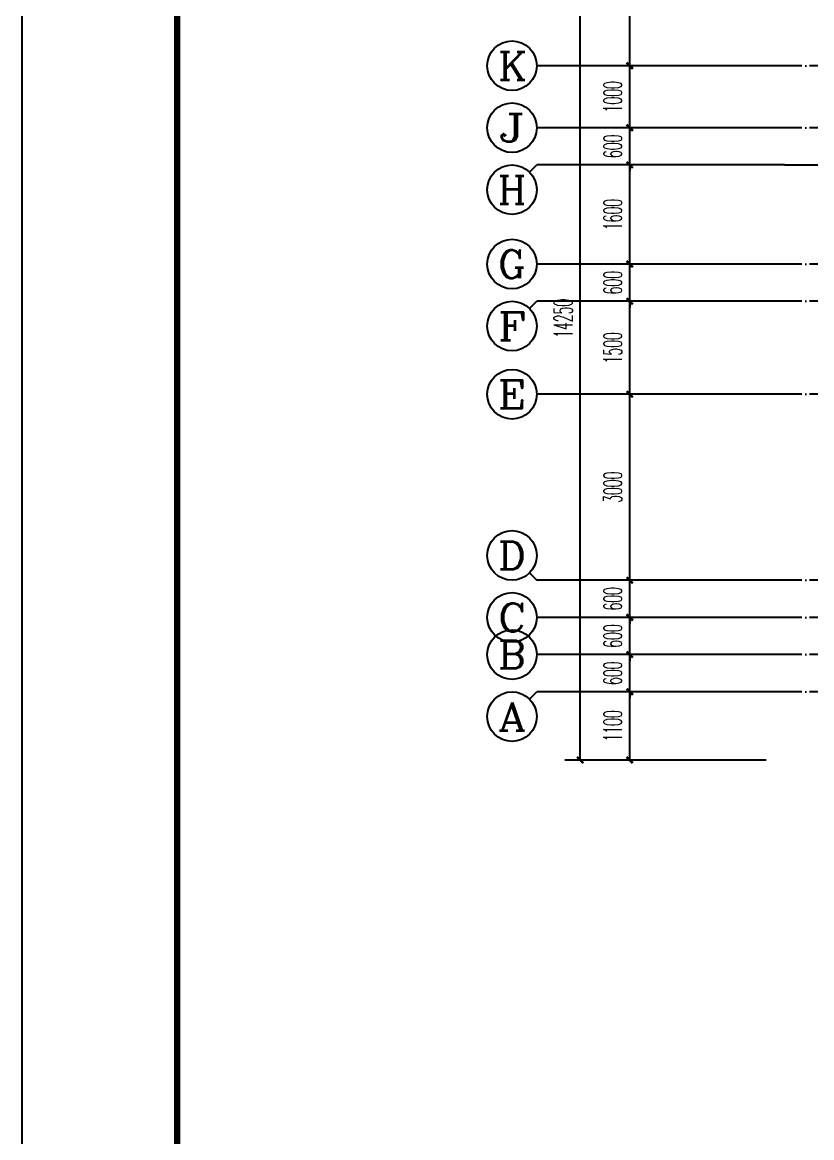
# Model space of a CAD drawing. Extents: x 27938 to 1507990, y 110129 to 923079.
# Drawn here: x 813614 to 826353, y 202214 to 220208 of the extents above; entities that cross this region are included whole.
import ezdxf
from ezdxf.enums import TextEntityAlignment as Align

# ---------------------------------------------------------------- set-up
doc = ezdxf.new("R2010")
doc.units = 0
doc.header["$LTSCALE"] = 1000
doc.header["$MEASUREMENT"] = 0
doc.linetypes.add('DOTE', pattern=[2.4200000000000004, 2, -0.2, 0.02, -0.2])
for name, color, linetype in [('----建筑底图', 8, 'Continuous'), ('AXIS', 3, 'Continuous'), ('AXIS_TEXT', 7, 'Continuous'), ('DOTE', 1, 'Continuous'), ('图框', 140, 'Continuous')]:
    doc.layers.add(name, color=color, linetype=linetype)
doc.layers.add('yichutu', color=7, linetype='Continuous', true_color=0xffffff, plot=False)
doc.styles.add('_TCH_AXIS', font='COMPLEX', dxfattribs={"bigfont": 'GBCBIG'})
doc.styles.add('_TCH_DIM_T3', font='SIMPLEX.shx', dxfattribs={"width": 0.4941176470588236, "bigfont": 'GBCBIG.shx'})
doc.styles.add('COMPLEX', font='COMPLEX')
doc.dimstyles.new('_TCH_ARCH&&100', dxfattribs={"dimtxt": 297.5, "dimasz": 100, "dimexe": 250, "dimexo": 300, "dimgap": 126.25, "dimtad": 1, "dimdec": 0, "dimzin": 0, "dimdsep": 46, "dimtxsty": '_TCH_DIM_T3', "dimblk": 'ARCHTICK', "dimcen": 0.09, "dimclrt": 4, "dimazin": 2, "dimtfac": 1, "dimtdec": 0, "dimtix": 1, "dimtmove": 2, "dimatfit": 3, "dimfxl": 100, "dimtolj": 1, "dimtzin": 0, "dimarcsym": 0})

# ---------------------------------------------------------------- blocks, each defined once
blk = doc.blocks.new('TK')
at = {"layer": '图框'}
blk.add_lwpolyline([(465375.0184975343, 548713.6539831527), (549475.0184975343, 548713.6539831527), (549475.0184975343, 489313.6539831529), (465375.0184975343, 489313.6539831529)], close=True, dxfattribs=at)
blk.add_lwpolyline([(465375.0184975343, 548713.6539831527), (549475.0184975343, 548713.6539831527), (549475.0184975343, 489313.6539831529), (465375.0184975343, 489313.6539831529)], close=True, dxfattribs=at)
at = {"layer": '图框', "const_width": 100}
blk.add_lwpolyline([(548475.0184975343, 490313.6539831529), (548475.0184975343, 547713.6539831527), (467875.0184975343, 547713.6539831527), (467875.0184975343, 490313.6539831529)], close=True, dxfattribs=at)
blk = doc.blocks.new('yct-841-594-84100-59399.9999999999-100-1000.0')
at = {"layer": 'yichutu', "color": 7, "true_color": 0xffffff}
blk.add_lwpolyline([(0, 0), (0, 59399.99999999994), (84100, 59399.99999999994), (84100, 0)], close=True, dxfattribs=at)
blk = doc.blocks.new('_ArchTick')
at = {"color": 0, "linetype": 'ByBlock', "const_width": 0.4}
blk.add_lwpolyline([(-0.5, -0.5), (0.5, 0.5)], dxfattribs=at)
blk = doc.blocks.new('*D1301')
at = {"layer": 'AXIS', "color": 0, "lineweight": -2}
for p, q in [((12002.46589115635, -16049.80005969497), (8752.465891156347, -16049.80005969497)), ((9002.465891156344, -30299.80339153318), (9002.465891156347, -16049.80005969497)), ((12002.46589115635, -30299.80339153318), (8752.465891156344, -30299.80339153318))]:
    blk.add_line(p, q, dxfattribs=at)
at = {"layer": 'Defpoints', "color": 0}
for p in [(9002.465891156347, -16049.80005969497), (12302.46589115635, -16049.80005969497), (12302.46589115635, -30299.80339153318)]:
    blk.add_point(p, dxfattribs=at)
at = {"layer": 'AXIS', "color": 0, "lineweight": -2, "xscale": 100, "yscale": 100, "zscale": 100}
for p, rotation in [((9002.465891156347, -16049.80005969497), 90), ((9002.465891156344, -30299.80339153318), 270)]:
    blk.add_blockref('_ArchTick', p, dxfattribs=dict(at, rotation=rotation))
at = {"layer": 'AXIS', "color": 4, "insert": (8727.46589115635, -23174.80172561407), "char_height": 297.5, "attachment_point": 5, "rotation": 90, "style": '_TCH_DIM_T3'}
blk.add_mtext('\\A1;14250', dxfattribs=at)
blk = doc.blocks.new('*D1302')
at = {"layer": 'AXIS', "color": 0, "lineweight": -2}
for p, q in [((12002.46589115635, -29199.80005289006), (9552.465891156346, -29199.80005289006)), ((9802.465891156346, -30299.80339153318), (9802.465891156346, -29199.80005289006)), ((12002.46589115635, -30299.80339153318), (9552.465891156346, -30299.80339153318))]:
    blk.add_line(p, q, dxfattribs=at)
at = {"layer": 'Defpoints', "color": 0}
for p in [(9802.465891156346, -29199.80005289006), (12302.46589115635, -29199.80005289006), (12302.46589115635, -30299.80339153318)]:
    blk.add_point(p, dxfattribs=at)
at = {"layer": 'AXIS', "color": 0, "lineweight": -2, "xscale": 100, "yscale": 100, "zscale": 100}
for p, rotation in [((9802.465891156346, -29199.80005289006), 90), ((9802.465891156346, -30299.80339153318), 270)]:
    blk.add_blockref('_ArchTick', p, dxfattribs=dict(at, rotation=rotation))
at = {"layer": 'AXIS', "color": 4, "insert": (9527.465891156351, -29749.80172221161), "char_height": 297.5, "attachment_point": 5, "rotation": 90, "style": '_TCH_DIM_T3'}
blk.add_mtext('\\A1;1100', dxfattribs=at)
blk = doc.blocks.new('*D1303')
at = {"layer": 'AXIS', "color": 0, "lineweight": -2}
for p, q in [((12002.46589115635, -28599.80005288986), (9552.465891156347, -28599.80005288986)), ((9802.465891156347, -28599.80005288986), (9802.465891156347, -28499.80005288986)), ((9802.465891156346, -29199.80005289006), (9802.465891156347, -28599.80005288986)), ((12002.46589115635, -29199.80005289006), (9552.465891156346, -29199.80005289006)), ((9802.465891156346, -29199.80005289006), (9802.465891156346, -29299.80005289006))]:
    blk.add_line(p, q, dxfattribs=at)
at = {"layer": 'Defpoints', "color": 0}
for p in [(9802.465891156347, -28599.80005288986), (12302.46589115635, -28599.80005288986), (12302.46589115635, -29199.80005289006)]:
    blk.add_point(p, dxfattribs=at)
at = {"layer": 'AXIS', "color": 0, "lineweight": -2, "xscale": 100, "yscale": 100, "zscale": 100}
for p, rotation in [((9802.465891156347, -28599.80005288986), 270), ((9802.465891156346, -29199.80005289006), 90)]:
    blk.add_blockref('_ArchTick', p, dxfattribs=dict(at, rotation=rotation))
at = {"layer": 'AXIS', "color": 4, "insert": (9527.465891156351, -28899.80005288995), "char_height": 297.5, "attachment_point": 5, "rotation": 90, "style": '_TCH_DIM_T3'}
blk.add_mtext('\\A1;600', dxfattribs=at)
blk = doc.blocks.new('*D1304')
at = {"layer": 'AXIS', "color": 0, "lineweight": -2}
for p, q in [((12002.46589115635, -27999.8000528905), (9552.465891156346, -27999.8000528905)), ((9802.465891156346, -27999.8000528905), (9802.465891156346, -27899.8000528905)), ((9802.465891156346, -28599.80005288986), (9802.465891156346, -27999.8000528905)), ((12002.46589115635, -28599.80005288986), (9552.465891156346, -28599.80005288986)), ((9802.465891156346, -28599.80005288986), (9802.465891156344, -28699.80005288986))]:
    blk.add_line(p, q, dxfattribs=at)
at = {"layer": 'Defpoints', "color": 0}
for p in [(9802.465891156346, -27999.8000528905), (12302.46589115635, -27999.8000528905), (12302.46589115635, -28599.80005288986)]:
    blk.add_point(p, dxfattribs=at)
at = {"layer": 'AXIS', "color": 0, "lineweight": -2, "xscale": 100, "yscale": 100, "zscale": 100}
for p, rotation in [((9802.465891156346, -27999.8000528905), 270), ((9802.465891156346, -28599.80005288986), 90)]:
    blk.add_blockref('_ArchTick', p, dxfattribs=dict(at, rotation=rotation))
at = {"layer": 'AXIS', "color": 4, "insert": (9527.46589115635, -28299.80005289017), "char_height": 297.5, "attachment_point": 5, "rotation": 90, "style": '_TCH_DIM_T3'}
blk.add_mtext('\\A1;600', dxfattribs=at)
blk = doc.blocks.new('*D1305')
at = {"layer": 'AXIS', "color": 0, "lineweight": -2}
for p, q in [((9802.465891156346, -27399.80005289134), (9802.465891156346, -27299.80005289134)), ((12002.46589115635, -27399.80005289134), (9552.465891156346, -27399.80005289134)), ((9802.465891156346, -27999.8000528905), (9802.465891156346, -27399.80005289134)), ((12002.46589115635, -27999.8000528905), (9552.465891156346, -27999.8000528905)), ((9802.465891156346, -27999.8000528905), (9802.465891156346, -28099.8000528905))]:
    blk.add_line(p, q, dxfattribs=at)
at = {"layer": 'Defpoints', "color": 0}
for p in [(9802.465891156346, -27399.80005289134), (12302.46589115635, -27399.80005289134), (12302.46589115635, -27999.8000528905)]:
    blk.add_point(p, dxfattribs=at)
at = {"layer": 'AXIS', "color": 0, "lineweight": -2, "xscale": 100, "yscale": 100, "zscale": 100}
for p, rotation in [((9802.465891156346, -27399.80005289134), 270), ((9802.465891156346, -27999.8000528905), 90)]:
    blk.add_blockref('_ArchTick', p, dxfattribs=dict(at, rotation=rotation))
at = {"layer": 'AXIS', "color": 4, "insert": (9527.46589115635, -27699.80005289091), "char_height": 297.5, "attachment_point": 5, "rotation": 90, "style": '_TCH_DIM_T3'}
blk.add_mtext('\\A1;600', dxfattribs=at)
blk = doc.blocks.new('*D1306')
at = {"layer": 'AXIS', "color": 0, "lineweight": -2}
for p, q in [((12002.46589115635, -24399.80005378841), (9552.465891156346, -24399.80005378841)), ((9802.465891156346, -27399.80005289134), (9802.465891156346, -24399.80005378841)), ((12002.46589115635, -27399.80005289134), (9552.465891156346, -27399.80005289134))]:
    blk.add_line(p, q, dxfattribs=at)
at = {"layer": 'Defpoints', "color": 0}
for p in [(9802.465891156346, -24399.80005378841), (12302.46589115635, -24399.80005378841), (12302.46589115635, -27399.80005289134)]:
    blk.add_point(p, dxfattribs=at)
at = {"layer": 'AXIS', "color": 0, "lineweight": -2, "xscale": 100, "yscale": 100, "zscale": 100}
for p, rotation in [((9802.465891156346, -24399.80005378841), 90), ((9802.465891156346, -27399.80005289134), 270)]:
    blk.add_blockref('_ArchTick', p, dxfattribs=dict(at, rotation=rotation))
at = {"layer": 'AXIS', "color": 4, "insert": (9527.46589115635, -25899.80005333987), "char_height": 297.5, "attachment_point": 5, "rotation": 90, "style": '_TCH_DIM_T3'}
blk.add_mtext('\\A1;3000', dxfattribs=at)
blk = doc.blocks.new('*D1307')
at = {"layer": 'AXIS', "color": 0, "lineweight": -2}
for p, q in [((12002.46589115635, -22899.80005309897), (9552.465891156346, -22899.80005309897)), ((9802.465891156346, -24399.80005378841), (9802.465891156346, -22899.80005309897)), ((12002.46589115635, -24399.80005378841), (9552.465891156346, -24399.80005378841))]:
    blk.add_line(p, q, dxfattribs=at)
at = {"layer": 'Defpoints', "color": 0}
for p in [(9802.465891156346, -22899.80005309897), (12302.46589115635, -22899.80005309897), (12302.46589115635, -24399.80005378841)]:
    blk.add_point(p, dxfattribs=at)
at = {"layer": 'AXIS', "color": 0, "lineweight": -2, "xscale": 100, "yscale": 100, "zscale": 100}
for p, rotation in [((9802.465891156346, -22899.80005309897), 90), ((9802.465891156346, -24399.80005378841), 270)]:
    blk.add_blockref('_ArchTick', p, dxfattribs=dict(at, rotation=rotation))
at = {"layer": 'AXIS', "color": 4, "insert": (9527.46589115635, -23649.80005344368), "char_height": 297.5, "attachment_point": 5, "rotation": 90, "style": '_TCH_DIM_T3'}
blk.add_mtext('\\A1;1500', dxfattribs=at)
blk = doc.blocks.new('*D1308')
at = {"layer": 'AXIS', "color": 0, "lineweight": -2}
for p, q in [((12002.46589115635, -22299.80005404877), (9552.465891156346, -22299.80005404877)), ((9802.465891156346, -22299.80005404877), (9802.465891156346, -22199.80005404877)), ((9802.465891156346, -22899.80005309897), (9802.465891156346, -22299.80005404877)), ((12002.46589115635, -22899.80005309897), (9552.465891156346, -22899.80005309897)), ((9802.465891156346, -22899.80005309897), (9802.465891156346, -22999.80005309897))]:
    blk.add_line(p, q, dxfattribs=at)
at = {"layer": 'Defpoints', "color": 0}
for p in [(9802.465891156346, -22299.80005404877), (12302.46589115635, -22299.80005404877), (12302.46589115635, -22899.80005309897)]:
    blk.add_point(p, dxfattribs=at)
at = {"layer": 'AXIS', "color": 0, "lineweight": -2, "xscale": 100, "yscale": 100, "zscale": 100}
for p, rotation in [((9802.465891156346, -22299.80005404877), 270), ((9802.465891156346, -22899.80005309897), 90)]:
    blk.add_blockref('_ArchTick', p, dxfattribs=dict(at, rotation=rotation))
at = {"layer": 'AXIS', "color": 4, "insert": (9527.46589115635, -22599.80005357386), "char_height": 297.5, "attachment_point": 5, "rotation": 90, "style": '_TCH_DIM_T3'}
blk.add_mtext('\\A1;600', dxfattribs=at)
blk = doc.blocks.new('*D1309')
at = {"layer": 'AXIS', "color": 0, "lineweight": -2}
for p, q in [((12002.46589115635, -20699.52978280906), (9552.465891156346, -20699.52978280906)), ((9802.465891156346, -22299.80005404877), (9802.465891156346, -20699.52978280906)), ((12002.46589115635, -22299.80005404877), (9552.465891156346, -22299.80005404877))]:
    blk.add_line(p, q, dxfattribs=at)
at = {"layer": 'Defpoints', "color": 0}
for p in [(9802.465891156346, -20699.52978280906), (12302.46589115635, -20699.52978280906), (12302.46589115635, -22299.80005404877)]:
    blk.add_point(p, dxfattribs=at)
at = {"layer": 'AXIS', "color": 0, "lineweight": -2, "xscale": 100, "yscale": 100, "zscale": 100}
for p, rotation in [((9802.465891156346, -20699.52978280906), 90), ((9802.465891156346, -22299.80005404877), 270)]:
    blk.add_blockref('_ArchTick', p, dxfattribs=dict(at, rotation=rotation))
at = {"layer": 'AXIS', "color": 4, "insert": (9527.46589115635, -21499.66491842891), "char_height": 297.5, "attachment_point": 5, "rotation": 90, "style": '_TCH_DIM_T3'}
blk.add_mtext('\\A1;1600', dxfattribs=at)
blk = doc.blocks.new('*D1310')
at = {"layer": 'AXIS', "color": 0, "lineweight": -2}
for p, q in [((12002.46589115635, -20099.80005330982), (9552.465891156346, -20099.80005330982)), ((9802.465891156346, -20099.80005330982), (9802.465891156346, -19999.80005330982)), ((9802.465891156344, -20699.52978280906), (9802.465891156346, -20099.80005330982)), ((12002.46589115635, -20699.52978280906), (9552.465891156344, -20699.52978280906)), ((9802.465891156344, -20699.52978280906), (9802.465891156344, -20799.52978280906))]:
    blk.add_line(p, q, dxfattribs=at)
at = {"layer": 'Defpoints', "color": 0}
for p in [(9802.465891156346, -20099.80005330982), (12302.46589115635, -20099.80005330982), (12302.46589115635, -20699.52978280906)]:
    blk.add_point(p, dxfattribs=at)
at = {"layer": 'AXIS', "color": 0, "lineweight": -2, "xscale": 100, "yscale": 100, "zscale": 100}
for p, rotation in [((9802.465891156346, -20099.80005330982), 270), ((9802.465891156344, -20699.52978280906), 90)]:
    blk.add_blockref('_ArchTick', p, dxfattribs=dict(at, rotation=rotation))
at = {"layer": 'AXIS', "color": 4, "insert": (9527.465891156347, -20399.66491805944), "char_height": 297.5, "attachment_point": 5, "rotation": 90, "style": '_TCH_DIM_T3'}
blk.add_mtext('\\A1;600', dxfattribs=at)
blk = doc.blocks.new('*D1311')
at = {"layer": 'AXIS', "color": 0, "lineweight": -2}
for p, q in [((12002.46589115635, -19099.80005979238), (9552.465891156346, -19099.80005979238)), ((9802.465891156346, -20099.80005330982), (9802.465891156346, -19099.80005979238)), ((12002.46589115635, -20099.80005330982), (9552.465891156346, -20099.80005330982))]:
    blk.add_line(p, q, dxfattribs=at)
at = {"layer": 'Defpoints', "color": 0}
for p in [(9802.465891156346, -19099.80005979238), (12302.46589115635, -19099.80005979238), (12302.46589115635, -20099.80005330982)]:
    blk.add_point(p, dxfattribs=at)
at = {"layer": 'AXIS', "color": 0, "lineweight": -2, "xscale": 100, "yscale": 100, "zscale": 100}
for p, rotation in [((9802.465891156346, -19099.80005979238), 90), ((9802.465891156346, -20099.80005330982), 270)]:
    blk.add_blockref('_ArchTick', p, dxfattribs=dict(at, rotation=rotation))
at = {"layer": 'AXIS', "color": 4, "insert": (9527.465891156347, -19599.8000565511), "char_height": 297.5, "attachment_point": 5, "rotation": 90, "style": '_TCH_DIM_T3'}
blk.add_mtext('\\A1;1000', dxfattribs=at)
blk = doc.blocks.new('*D1312')
at = {"layer": 'AXIS', "color": 0, "lineweight": -2}
for p, q in [((12002.46589115635, -16649.80005406673), (9552.465891156346, -16649.80005406673)), ((9802.465891156346, -19099.80005979238), (9802.465891156346, -16649.80005406673)), ((12002.46589115635, -19099.80005979238), (9552.465891156346, -19099.80005979238))]:
    blk.add_line(p, q, dxfattribs=at)
at = {"layer": 'Defpoints', "color": 0}
for p in [(9802.465891156346, -16649.80005406673), (12302.46589115635, -16649.80005406673), (12302.46589115635, -19099.80005979238)]:
    blk.add_point(p, dxfattribs=at)
at = {"layer": 'AXIS', "color": 0, "lineweight": -2, "xscale": 100, "yscale": 100, "zscale": 100}
for p, rotation in [((9802.465891156346, -16649.80005406673), 90), ((9802.465891156346, -19099.80005979238), 270)]:
    blk.add_blockref('_ArchTick', p, dxfattribs=dict(at, rotation=rotation))
at = {"layer": 'AXIS', "color": 4, "insert": (9527.465891156347, -17874.80005692955), "char_height": 297.5, "attachment_point": 5, "rotation": 90, "style": '_TCH_DIM_T3'}
blk.add_mtext('\\A1;2450', dxfattribs=at)
blk = doc.blocks.new('_AXISO')
at = {"color": 0}
blk.add_circle((0, 0), 0.5, dxfattribs=at)
at = {"layer": 'AXIS_TEXT', "color": 0, "style": 'COMPLEX', "width": 1.041666666666667}
blk.add_attdef('A', text='', height=0.56, dxfattribs=at).set_placement((-0.25, -0.28), (0.25, -0.28), align=Align.FIT)
blk = doc.blocks.new('A$C7FBD0C6F')
at = {"layer": 'AXIS', "color": 8}
for p, q in [((12302.46589115635, -19099.80005979066), (8302.465891156346, -19099.80005979066)), ((12302.46589115635, -20099.80005330971), (8302.465891156346, -20099.80005330971)), ((8185.308603040216, -20816.68707033441), (8302.465890565596, -20699.52978280903)), ((12302.4658905656, -20699.52978280903), (8302.465890565596, -20699.52978280903)), ((12302.46589115635, -22299.8000540486), (8302.465891156346, -22299.8000540486)), ((8185.308603630965, -23016.95734062432), (8302.465891156346, -22899.80005309894)), ((12302.46589115635, -22899.80005309894), (8302.465891156346, -22899.80005309894)), ((12302.46589116595, -24399.80005378841), (8302.46589116595, -24399.80005378841)), ((8185.308603630964, -27282.64276536442), (8302.465891156346, -27399.8000528898)), ((12302.46589115635, -27399.8000528898), (8302.465891156346, -27399.8000528898)), ((12302.46589115681, -27999.80005288986), (8302.465891156811, -27999.80005288986)), ((12302.46589115635, -28599.8000528898), (8302.465891156346, -28599.8000528898)), ((8185.308603630965, -29316.95734041541), (8302.465891156346, -29199.80005289003)), ((12302.46589115635, -29199.80005289003), (8302.465891156346, -29199.80005289003))]:
    blk.add_line(p, q, dxfattribs=at)
at = {"layer": 'DOTE', "color": 169, "linetype": 'DOTE', "ltscale": 0.3}
for p, q in [((66302.46589040197, -19099.80005979235), (12302.46589115635, -19099.80005979229)), ((66302.46589040197, -20099.80005330971), (12302.46589115635, -20099.80005330959)), ((12302.46589115635, -20699.52978280903), (66302.46589040197, -20699.52982839773)), ((66302.46589040197, -22299.80005404877), (12302.46589115635, -22299.8000540486)), ((66302.46589040197, -22899.800053099), (12302.46589115635, -22899.80005309894)), ((66302.46589040197, -24399.80005482514), (12302.46589115635, -24399.80005378841)), ((66302.46589040197, -27399.80006144871), (12302.46589115635, -27399.80006144871)), ((66302.46589040197, -27999.80006144877), (12302.46589115635, -27999.80006144877)), ((66302.46589040197, -28599.80005289009), (12302.46589115635, -28599.80005289009)), ((66302.46589040197, -29199.80005289009), (12302.46589115635, -29199.80005289003))]:
    blk.add_line(p, q, dxfattribs=at)
at = {"layer": 'AXIS', "color": 8}
ref = blk.add_blockref('_AXISO', (7902.465891156346, -19099.80005979066), dxfattribs=dict(at, xscale=800, yscale=800, zscale=800))
ref.add_attrib('A', 'K', dxfattribs={"layer": 'AXIS_TEXT', "color": 8, "ltscale": 0.5, "height": 452.5483399593904, "style": '_TCH_AXIS', "width": 1.105263157894737}).set_placement((7676.19172117665, -19326.07422977036), (8128.740061136041, -19326.07422977036), align=Align.FIT)
ref = blk.add_blockref('_AXISO', (7902.465891156346, -20099.80005330971), dxfattribs=dict(at, xscale=800, yscale=800, zscale=800))
ref.add_attrib('A', 'J', dxfattribs={"layer": 'AXIS_TEXT', "color": 8, "ltscale": 0.5, "height": 452.5483399593904, "style": '_TCH_AXIS', "width": 1.909090909090909}).set_placement((7676.19172117665, -20326.0742232894), (8128.740061136041, -20326.0742232894), align=Align.FIT)
ref = blk.add_blockref('_AXISO', (7902.465890565596, -21099.52978280903), dxfattribs=dict(at, xscale=800, yscale=800, zscale=800))
ref.add_attrib('A', 'H', dxfattribs={"layer": 'AXIS_TEXT', "color": 8, "ltscale": 0.5, "height": 452.5483399593904, "style": '_TCH_AXIS', "width": 1.05}).set_placement((7676.191720585901, -21325.80395278872), (8128.740060545291, -21325.80395278872), align=Align.FIT)
ref = blk.add_blockref('_AXISO', (7902.465891156346, -22299.8000540486), dxfattribs=dict(at, xscale=800, yscale=800, zscale=800))
ref.add_attrib('A', 'G', dxfattribs={"layer": 'AXIS_TEXT', "color": 8, "ltscale": 0.5, "height": 452.5483399593904, "style": '_TCH_AXIS', "width": 1.166666666666667}).set_placement((7676.19172117665, -22526.07422402829), (8128.740061136041, -22526.07422402829), align=Align.FIT)
ref = blk.add_blockref('_AXISO', (7902.465891156346, -23299.80005309894), dxfattribs=dict(at, xscale=800, yscale=800, zscale=800))
ref.add_attrib('A', 'F', dxfattribs={"layer": 'AXIS_TEXT', "color": 8, "ltscale": 0.5, "height": 452.5483399593904, "style": '_TCH_AXIS', "width": 1.3125}).set_placement((7676.19172117665, -23526.07422307863), (8128.740061136041, -23526.07422307863), align=Align.FIT)
ref = blk.add_blockref('_AXISO', (7902.46589116595, -24399.80005378841), dxfattribs=dict(at, xscale=800, yscale=800, zscale=800))
ref.add_attrib('A', 'E', dxfattribs={"layer": 'AXIS_TEXT', "color": 8, "ltscale": 0.5, "height": 452.5483399593904, "style": '_TCH_AXIS', "width": 1.3125}).set_placement((7676.191721186255, -24626.0742237681), (8128.740061145645, -24626.0742237681), align=Align.FIT)
ref = blk.add_blockref('_AXISO', (7902.465891156346, -26999.8000528898), dxfattribs=dict(at, xscale=800, yscale=800, zscale=800))
ref.add_attrib('A', 'D', dxfattribs={"layer": 'AXIS_TEXT', "color": 8, "ltscale": 0.5, "height": 452.5483399593904, "style": '_TCH_AXIS', "width": 1.235294117647059}).set_placement((7676.19172117665, -27226.07422286949), (8128.740061136041, -27226.07422286949), align=Align.FIT)
ref = blk.add_blockref('_AXISO', (7902.465891156811, -27999.80005288986), dxfattribs=dict(at, xscale=800, yscale=800, zscale=800))
ref.add_attrib('A', 'C', dxfattribs={"layer": 'AXIS_TEXT', "color": 8, "ltscale": 0.5, "height": 452.5483399593904, "style": '_TCH_AXIS', "width": 1.4}).set_placement((7676.191721177116, -28226.07422286955), (8128.740061136506, -28226.07422286955), align=Align.FIT)
ref = blk.add_blockref('_AXISO', (7902.465891156346, -28599.8000528898), dxfattribs=dict(at, xscale=800, yscale=800, zscale=800))
ref.add_attrib('A', 'B', dxfattribs={"layer": 'AXIS_TEXT', "color": 8, "ltscale": 0.5, "height": 452.5483399593904, "style": '_TCH_AXIS', "width": 1.235294117647059}).set_placement((7676.19172117665, -28826.07422286949), (8128.740061136041, -28826.07422286949), align=Align.FIT)
ref = blk.add_blockref('_AXISO', (7902.465891156346, -29599.80005289003), dxfattribs=dict(at, xscale=800, yscale=800, zscale=800))
ref.add_attrib('A', 'A', dxfattribs={"layer": 'AXIS_TEXT', "color": 8, "ltscale": 0.5, "height": 452.5483399593904, "style": '_TCH_AXIS', "width": 1.166666666666667}).set_placement((7676.19172117665, -29826.07422286973), (8128.740061136041, -29826.07422286973), align=Align.FIT)
for p1, p2, distance, picture, middle in [((12302.46589115635, -30299.80339153318), (12302.46589115635, -16049.80005969497), 3300.000000000002, '*D1301', (8727.46589115635, -23174.80172561407)), ((12302.46589115635, -19099.80005979238), (12302.46589115635, -16649.80005406673), 2500.0000000000036, '*D1312', (9527.465891156347, -17874.80005692955)), ((12302.46589115635, -20099.80005330982), (12302.46589115635, -19099.80005979238), 2500.0000000000036, '*D1311', (9527.465891156347, -19599.8000565511)), ((12302.46589115635, -20699.52978280906), (12302.46589115635, -20099.80005330982), 2500.0000000000036, '*D1310', (9527.465891156347, -20399.66491805944)), ((12302.46589115635, -22299.80005404877), (12302.46589115635, -20699.52978280906), 2500.0000000000036, '*D1309', (9527.46589115635, -21499.66491842891)), ((12302.46589115635, -22899.80005309897), (12302.46589115635, -22299.80005404877), 2500.0000000000036, '*D1308', (9527.46589115635, -22599.80005357386)), ((12302.46589115635, -24399.80005378841), (12302.46589115635, -22899.80005309897), 2500.0000000000036, '*D1307', (9527.46589115635, -23649.80005344368)), ((12302.46589115635, -27399.80005289134), (12302.46589115635, -24399.80005378841), 2500.0000000000036, '*D1306', (9527.46589115635, -25899.80005333987)), ((12302.46589115635, -27999.8000528905), (12302.46589115635, -27399.80005289134), 2500.0000000000036, '*D1305', (9527.46589115635, -27699.80005289091)), ((12302.46589115635, -28599.80005288986), (12302.46589115635, -27999.8000528905), 2500.0000000000036, '*D1304', (9527.46589115635, -28299.80005289017)), ((12302.46589115635, -29199.80005289006), (12302.46589115635, -28599.80005288986), 2500.000000000002, '*D1303', (9527.465891156351, -28899.80005288995)), ((12302.46589115635, -30299.80339153318), (12302.46589115635, -29199.80005289006), 2500.0000000000036, '*D1302', (9527.465891156351, -29749.80172221161))]:
    dim = blk.add_aligned_dim(p1=p1, p2=p2, distance=distance, dimstyle='_TCH_ARCH&&100', dxfattribs=at)
    dim.commit()
    dim.dimension.update_dxf_attribs({"geometry": picture, "text_midpoint": middle})

msp = doc.modelspace()

# ---------------------------------------------------------------- block references
msp.add_blockref('TK', (348239.0943141588, -310106.8525740996))
at = {"layer": 'yichutu'}
msp.add_blockref('yct-841-594-84100-59399.9999999999-100-1000.0', (813614.1128116931, 179206.8014090532), dxfattribs=at)

# ---------------------------------------------------------------- next in the draw order: block references
at = {"layer": '----建筑底图', "ltscale": 0.5}
msp.add_blockref('A$C7FBD0C6F', (813614.1128116931, 238606.8014090532), dxfattribs=at)

doc.saveas('drawing.dxf')
